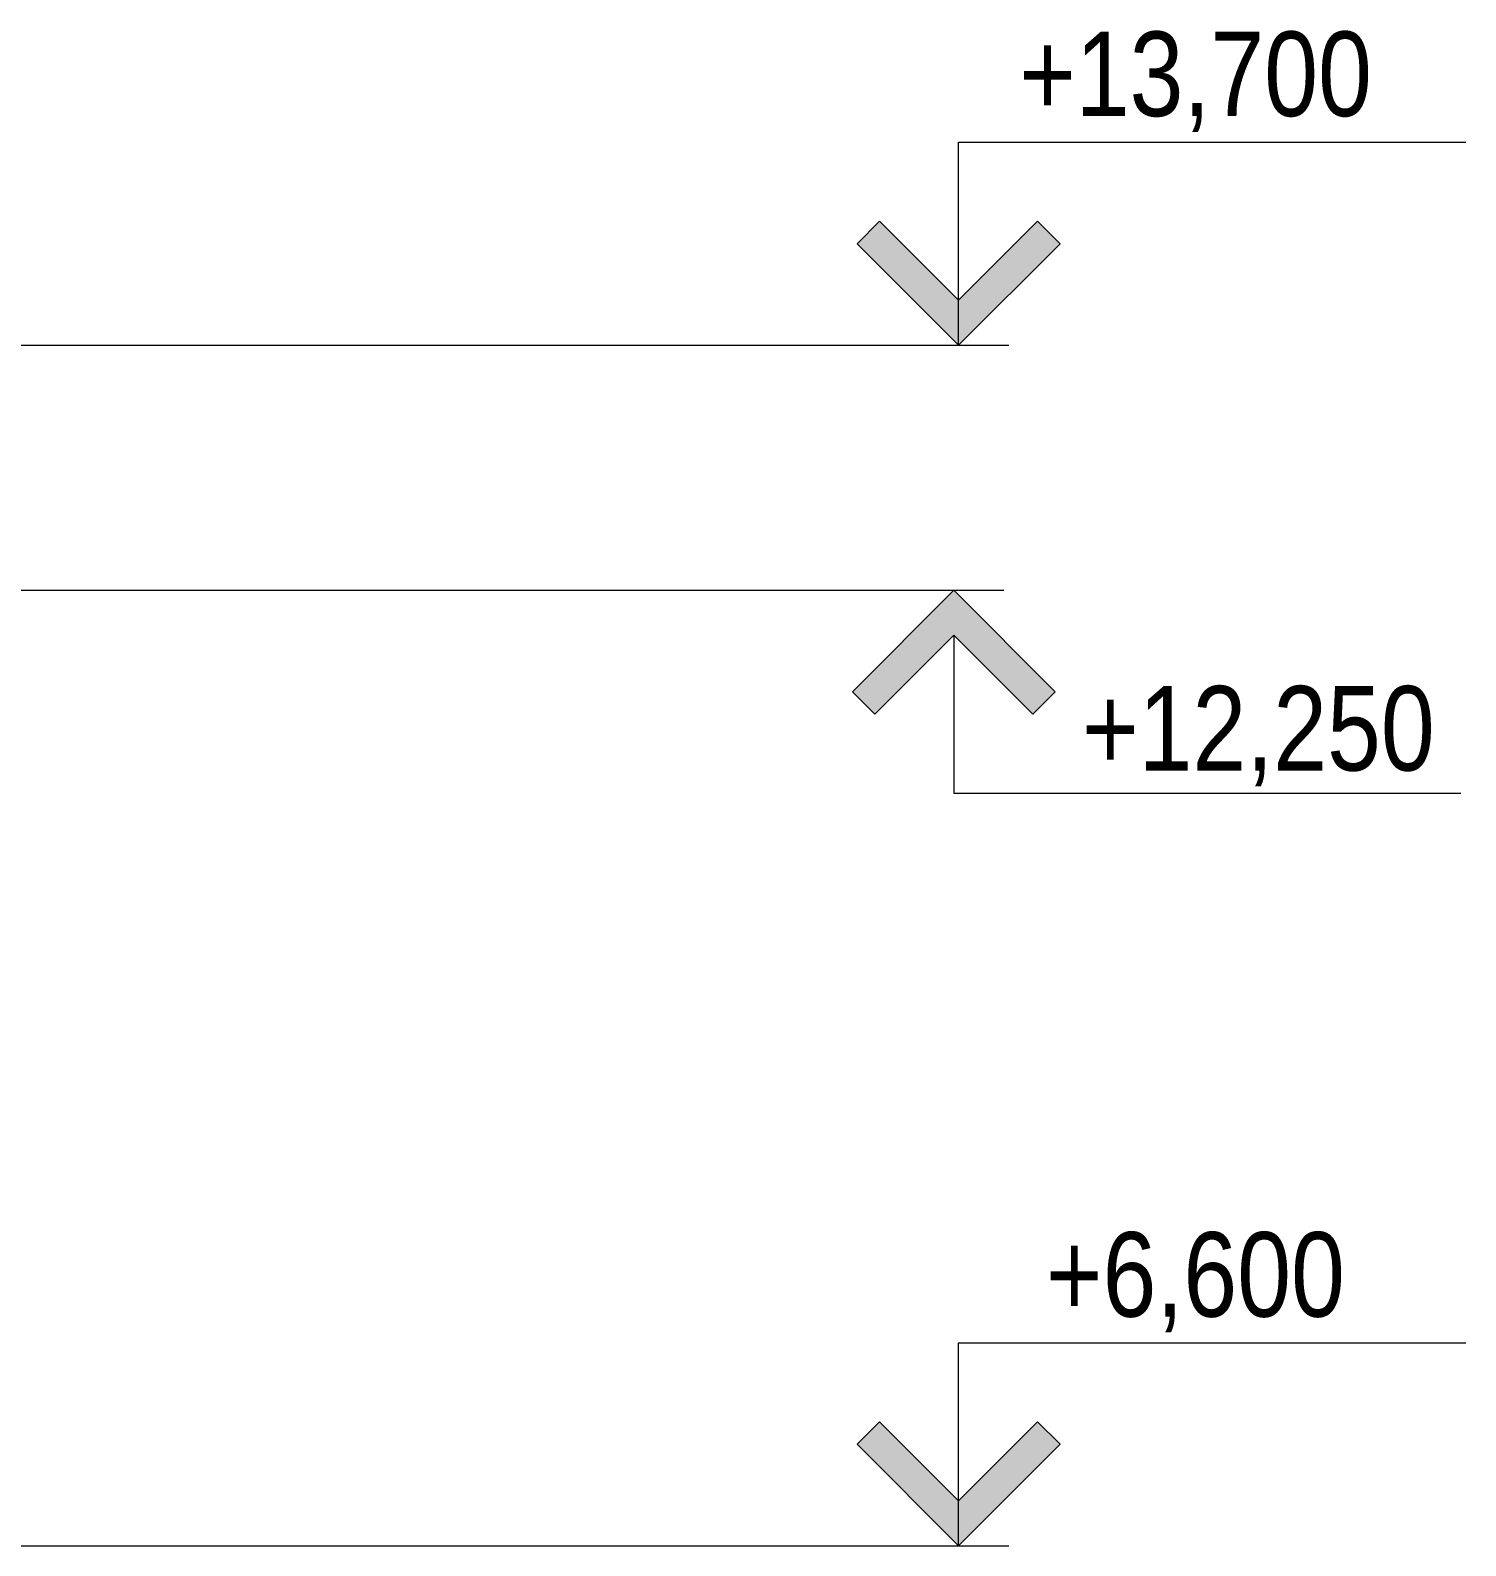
# Model space of a CAD drawing. Header units: millimetres. Extents: x 51154 to 151340, y -24069 to 30962.
# Drawn here: x 142815 to 151307, y 6600 to 15562 of the extents above; entities that cross this region are included whole.
import ezdxf

# ---------------------------------------------------------------- set-up
doc = ezdxf.new("R2010")
doc.units = ezdxf.units.MM
doc.layers.add('Высотные отметки', color=7, linetype='Continuous', lineweight=9)
doc.styles.add('Arial Narrow', font='ARIALN.TTF', dxfattribs={"height": 500})

# ---------------------------------------------------------------- blocks, each defined once
blk = doc.blocks.new('Высотные отметки - Высотная отметка - Стрелка-4455449-Разрез 1-1')
at = {"layer": 'Высотные отметки'}
blk.add_hatch(color=256, dxfattribs=at).paths.add_polyline_path([(148754.2, 732.8), (148287, 265.7), (147819.8, 732.8), (147687, 600), (148287, 0), (148887, 600)], flags=0)
for p, q in [((148287, 1200), (151287, 1200)), ((148287, 0), (148287, 1200)), ((147687, 600), (147819.8, 732.8)), ((147819.8, 732.8), (148287, 265.7)), ((148287, 265.7), (148754.2, 732.8)), ((148754.2, 732.8), (148887, 600)), ((148287, 0), (147687, 600)), ((148887, 600), (148287, 0)), ((147191.4, 0), (148583.7, 0))]:
    blk.add_line(p, q, dxfattribs=at)
blk = doc.blocks.new('Высотные отметки - Высотная отметка - Стрелка_низ-4459155-Разрез 1-1')
at = {"layer": 'Высотные отметки'}
blk.add_hatch(color=256, dxfattribs=at).paths.add_polyline_path([(148745.8, 11517.2), (148878.6, 11650), (148278.6, 12250), (147678.6, 11650), (147811.5, 11517.2), (148278.6, 11984.3)], flags=0)
for p, q in [((147183.1, 12250), (148575.4, 12250)), ((147678.6, 11650), (148278.6, 12250)), ((148278.6, 12250), (148878.6, 11650)), ((148278.6, 11984.3), (147811.5, 11517.2)), ((148278.6, 11984.3), (148278.6, 11050)), ((148745.8, 11517.2), (148278.6, 11984.3)), ((147811.5, 11517.2), (147678.6, 11650)), ((148878.6, 11650), (148745.8, 11517.2)), ((148278.6, 11050), (151278.6, 11050))]:
    blk.add_line(p, q, dxfattribs=at)

msp = doc.modelspace()

# ---------------------------------------------------------------- linework, layer by layer
at = {"layer": 'Высотные отметки'}
for p, q in [((142687.8, 13700), (148306.9, 13700)), ((142010.2, 12250), (148278.6, 12250)), ((141043.6, 6600), (142942, 6600)), ((142942, 6600), (148306.9, 6600))]:
    msp.add_line(p, q, dxfattribs=at)

# ---------------------------------------------------------------- block references
for name, p in [('Высотные отметки - Высотная отметка - Стрелка-4455449-Разрез 1-1', (19.9, 13700)), ('Высотные отметки - Высотная отметка - Стрелка_низ-4459155-Разрез 1-1', (0, 0)), ('Высотные отметки - Высотная отметка - Стрелка-4455449-Разрез 1-1', (19.9, 6600))]:
    msp.add_blockref(name, p, dxfattribs=at)

# ---------------------------------------------------------------- texts
at = {"layer": 'Высотные отметки', "char_height": 500, "attachment_point": 1, "line_spacing_factor": 0.974696, "style": 'Arial Narrow'}
for s, insert, width in [('+13,700', (148665.5, 15554.3), 2499.191), ('+12,250', (149037.3, 11684), 2499.191), ('+6,600', (148824.2, 8454.3), 2118.479)]:
    msp.add_mtext(s, dxfattribs=dict(at, insert=insert, width=width))

doc.saveas('drawing.dxf')
